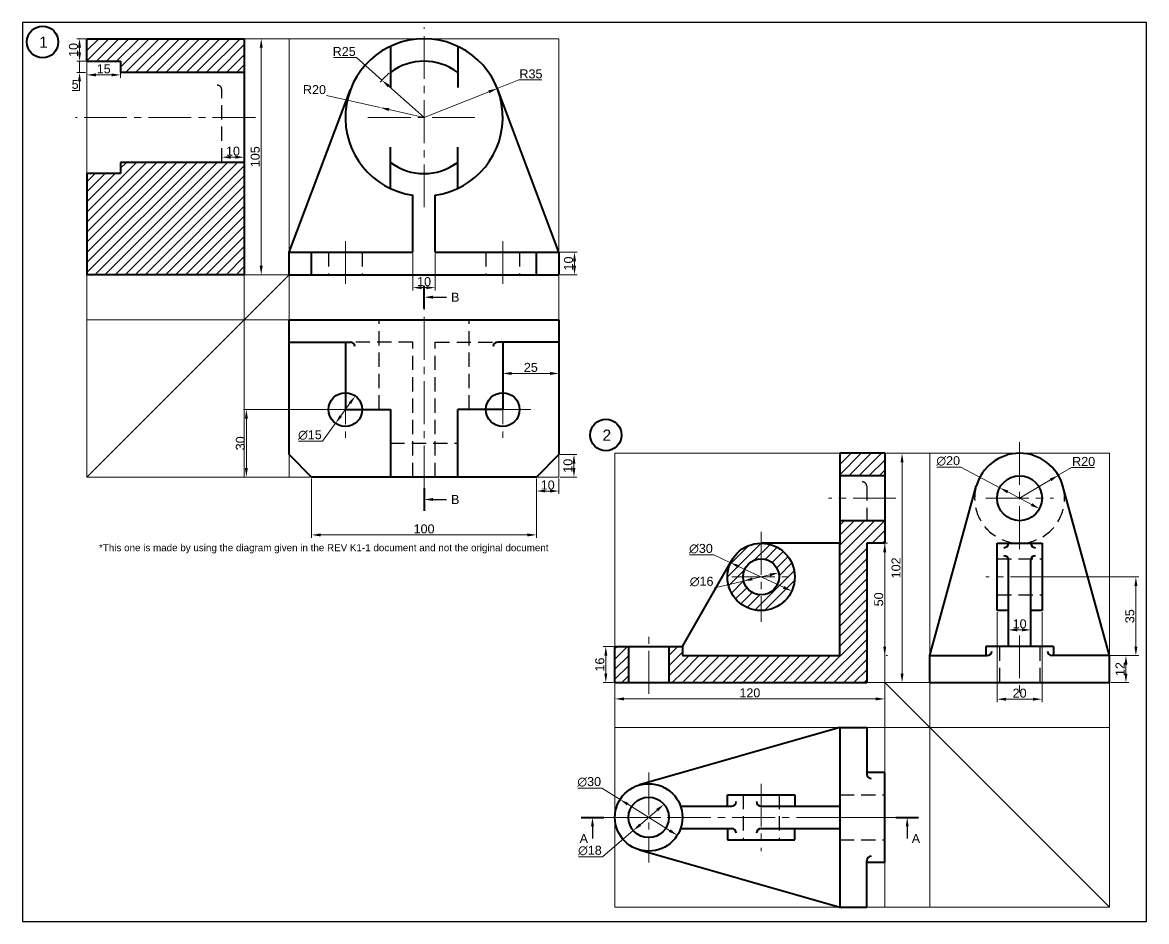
# Model space of a CAD drawing. Header units: millimetres. Extents: x -163670 to 2400, y 0 to 52589.
# Drawn here: x 0 to 500, y 0 to 400 of the extents above; entities that cross this region are included whole.
import ezdxf
from ezdxf import colors
from ezdxf.entities.mleader import LeaderData, LeaderLine
from ezdxf.math import Vec2, Vec3

# ---------------------------------------------------------------- set-up
doc = ezdxf.new("R2010")
doc.units = ezdxf.units.MM
doc.linetypes.add('CENTER2', pattern=[28.575, 19.05, -3.175, 3.175, -3.175])
doc.linetypes.add('DASHED2', pattern=[9.525, 6.35, -3.175])
for name, color, linetype, lineweight in [('Centre', 1, 'CENTER2', 20), ('Dim and Hatch', 6, 'Continuous', 20), ('Guide Line', 130, 'Continuous', 40), ('Hidden', 3, 'DASHED2', 30), ('Object', 2, 'Continuous', 40), ('Projection', 5, 'Continuous', 5)]:
    doc.layers.add(name, color=color, linetype=linetype, lineweight=lineweight)
doc.styles.get("Standard").update_dxf_attribs({"font": 'arial.ttf'})
doc.dimstyles.new('ISO-25', dxfattribs={"dimtxt": 4, "dimasz": 4, "dimexe": 1.25, "dimexo": 0.625, "dimtad": 1, "dimtoh": 1, "dimdec": 0, "dimtxsty": 'Standard', "dimcen": 2.5, "dimclrd": 256, "dimclre": 256, "dimclrt": 256, "dimadec": 0, "dimazin": 0, "dimtfac": 1, "dimtdec": 0, "dimtmove": 0, "dimatfit": 2, "dimfxl": 1, "dimlwd": -1, "dimlwe": -1, "dimarcsym": 0})
pattern_1 = [(45, (-6.2984, -121.6497), (-2.245064, 2.245064), [])]

# ---------------------------------------------------------------- blocks, each defined once
blk = doc.blocks.new('*D1')
at = {"layer": 'Defpoints', "color": 0, "transparency": 16777216}
for p in [(98.63, 392.77), (98.63, 287.77), (106.19, 287.77)]:
    blk.add_point(p, dxfattribs=at)
at = {"layer": 'Dim and Hatch', "transparency": 16777216}
for p, q in [((99.25, 392.77), (107.44, 392.77)), ((106.19, 388.77), (106.19, 291.77)), ((99.25, 287.77), (107.44, 287.77))]:
    blk.add_line(p, q, dxfattribs=at)
for points in [[(105.52, 388.77), (106.86, 388.77), (106.19, 392.77)], [(105.52, 291.77), (106.86, 291.77), (106.19, 287.77)]]:
    blk.add_solid(points, dxfattribs=at)
at = {"layer": 'Dim and Hatch', "transparency": 16777216, "insert": (103.52, 340.27), "char_height": 4, "attachment_point": 5, "rotation": 90}
blk.add_mtext('105', dxfattribs=at)
blk = doc.blocks.new('*D2')
at = {"layer": 'Defpoints', "color": 0, "transparency": 16777216}
for p in [(211.18, 370.63), (178.63, 357.77)]:
    blk.add_point(p, dxfattribs=at)
at = {"layer": 'Dim and Hatch', "transparency": 16777216}
for p, q in [((211.18, 370.63), (220.76, 374.41)), ((220.76, 374.41), (230.98, 374.41)), ((178.63, 357.77), (207.46, 369.16))]:
    blk.add_line(p, q, dxfattribs=at)
blk.add_solid([(207.22, 369.78), (207.71, 368.54), (211.18, 370.63)], dxfattribs=at)
at = {"layer": 'Dim and Hatch', "transparency": 16777216, "insert": (226.18, 377.08), "char_height": 4, "attachment_point": 5}
blk.add_mtext('R35', dxfattribs=at)
blk = doc.blocks.new('*D3')
at = {"layer": 'Defpoints', "color": 0, "transparency": 16777216}
for p in [(159.91, 374.34), (178.63, 357.77)]:
    blk.add_point(p, dxfattribs=at)
at = {"layer": 'Dim and Hatch', "transparency": 16777216}
for p, q in [((148.52, 384.41), (138.31, 384.41)), ((159.91, 374.34), (148.52, 384.41)), ((178.63, 357.77), (162.9, 371.69))]:
    blk.add_line(p, q, dxfattribs=at)
blk.add_arc((178.63, 357.77), 25, 128.3023, 141.3586, dxfattribs=at)
blk.add_solid([(163.34, 372.18), (162.46, 371.19), (159.91, 374.34)], dxfattribs=at)
at = {"layer": 'Dim and Hatch', "transparency": 16777216, "insert": (143.1, 387.08), "char_height": 4, "attachment_point": 5}
blk.add_mtext('R25', dxfattribs=at)
blk = doc.blocks.new('*D4')
at = {"layer": 'Defpoints', "color": 0, "transparency": 16777216}
for p in [(159.11, 362.12), (178.63, 357.77)]:
    blk.add_point(p, dxfattribs=at)
at = {"layer": 'Dim and Hatch', "transparency": 16777216}
for p, q in [((159.11, 362.12), (135.28, 367.44)), ((178.63, 357.77), (163.01, 361.25))]:
    blk.add_line(p, q, dxfattribs=at)
blk.add_solid([(163.16, 361.9), (162.87, 360.6), (159.11, 362.12)], dxfattribs=at)
at = {"layer": 'Dim and Hatch', "transparency": 16777216, "insert": (129.89, 370.1), "char_height": 4, "attachment_point": 5}
blk.add_mtext('R20', dxfattribs=at)
blk = doc.blocks.new('*D5')
at = {"layer": 'Defpoints', "color": 0, "transparency": 16777216}
for p in [(238.63, 297.77), (238.63, 287.77), (245.55, 287.77)]:
    blk.add_point(p, dxfattribs=at)
at = {"layer": 'Dim and Hatch', "transparency": 16777216}
for p, q in [((239.25, 297.77), (246.8, 297.77)), ((245.55, 293.77), (245.55, 291.77)), ((239.25, 287.77), (246.8, 287.77))]:
    blk.add_line(p, q, dxfattribs=at)
for points in [[(244.88, 293.77), (246.22, 293.77), (245.55, 297.77)], [(244.88, 291.77), (246.22, 291.77), (245.55, 287.77)]]:
    blk.add_solid(points, dxfattribs=at)
at = {"layer": 'Dim and Hatch', "transparency": 16777216, "insert": (242.88, 292.77), "char_height": 4, "attachment_point": 5, "rotation": 90}
blk.add_mtext('10', dxfattribs=at)
blk = doc.blocks.new('*D6')
at = {"layer": 'Defpoints', "color": 0, "transparency": 16777216}
for p in [(238.63, 207.77), (238.63, 197.77), (245.31, 197.77)]:
    blk.add_point(p, dxfattribs=at)
at = {"layer": 'Dim and Hatch', "transparency": 16777216}
for p, q in [((239.25, 207.77), (246.56, 207.77)), ((245.31, 203.77), (245.31, 201.77)), ((239.25, 197.77), (246.56, 197.77))]:
    blk.add_line(p, q, dxfattribs=at)
for points in [[(244.64, 203.77), (245.97, 203.77), (245.31, 207.77)], [(244.64, 201.77), (245.97, 201.77), (245.31, 197.77)]]:
    blk.add_solid(points, dxfattribs=at)
at = {"layer": 'Dim and Hatch', "transparency": 16777216, "insert": (242.64, 202.77), "char_height": 4, "attachment_point": 5, "rotation": 90}
blk.add_mtext('10', dxfattribs=at)
blk = doc.blocks.new('*D7')
at = {"layer": 'Defpoints', "color": 0, "transparency": 16777216}
for p in [(228.63, 197.77), (238.63, 197.77), (238.63, 191.53)]:
    blk.add_point(p, dxfattribs=at)
at = {"layer": 'Dim and Hatch', "transparency": 16777216}
for p, q in [((228.63, 197.14), (228.63, 190.28)), ((238.63, 197.14), (238.63, 190.28)), ((232.63, 191.53), (234.63, 191.53))]:
    blk.add_line(p, q, dxfattribs=at)
for points in [[(232.63, 192.19), (232.63, 190.86), (228.63, 191.53)], [(234.63, 192.19), (234.63, 190.86), (238.63, 191.53)]]:
    blk.add_solid(points, dxfattribs=at)
at = {"layer": 'Dim and Hatch', "transparency": 16777216, "insert": (233.63, 194.19), "char_height": 4, "attachment_point": 5}
blk.add_mtext('10', dxfattribs=at)
blk = doc.blocks.new('*D8')
at = {"layer": 'Defpoints', "color": 0, "transparency": 16777216}
for p in [(147.99, 233.87), (139.26, 221.67)]:
    blk.add_point(p, dxfattribs=at)
at = {"layer": 'Dim and Hatch', "transparency": 16777216}
for p, q in [((145.67, 230.61), (141.59, 224.92)), ((139.26, 221.67), (133.53, 213.66)), ((133.53, 213.66), (122.8, 213.66))]:
    blk.add_line(p, q, dxfattribs=at)
for points in [[(145.12, 231), (146.21, 230.23), (147.99, 233.87)], [(141.05, 225.31), (142.13, 224.53), (139.26, 221.67)]]:
    blk.add_solid(points, dxfattribs=at)
at = {"layer": 'Dim and Hatch', "transparency": 16777216, "insert": (127.85, 216.44), "char_height": 4, "attachment_point": 5}
blk.add_mtext('∅15', dxfattribs=at)
blk = doc.blocks.new('*D9')
at = {"layer": 'Defpoints', "color": 0, "transparency": 16777216}
for p in [(173.63, 297.77), (183.63, 297.77), (183.63, 282.02)]:
    blk.add_point(p, dxfattribs=at)
at = {"layer": 'Dim and Hatch', "transparency": 16777216}
for p, q in [((173.63, 297.14), (173.63, 280.77)), ((183.63, 297.14), (183.63, 280.77)), ((177.63, 282.02), (179.63, 282.02))]:
    blk.add_line(p, q, dxfattribs=at)
for points in [[(177.63, 282.69), (177.63, 281.36), (173.63, 282.02)], [(179.63, 282.69), (179.63, 281.36), (183.63, 282.02)]]:
    blk.add_solid(points, dxfattribs=at)
at = {"layer": 'Dim and Hatch', "transparency": 16777216, "insert": (178.63, 284.69), "char_height": 4, "attachment_point": 5}
blk.add_mtext('10', dxfattribs=at)
blk = doc.blocks.new('*D10')
at = {"layer": 'Defpoints', "color": 0, "transparency": 16777216}
for p in [(98.63, 340.06), (88.63, 337.77), (98.63, 337.77)]:
    blk.add_point(p, dxfattribs=at)
at = {"layer": 'Dim and Hatch', "transparency": 16777216}
for p, q in [((88.63, 338.39), (88.63, 341.31)), ((92.63, 340.06), (94.63, 340.06)), ((98.63, 338.39), (98.63, 341.31))]:
    blk.add_line(p, q, dxfattribs=at)
for points in [[(92.63, 340.72), (92.63, 339.39), (88.63, 340.06)], [(94.63, 340.72), (94.63, 339.39), (98.63, 340.06)]]:
    blk.add_solid(points, dxfattribs=at)
at = {"layer": 'Dim and Hatch', "transparency": 16777216, "insert": (93.63, 342.72), "char_height": 4, "attachment_point": 5}
blk.add_mtext('10', dxfattribs=at)
blk = doc.blocks.new('*D11')
at = {"layer": 'Defpoints', "color": 0, "transparency": 16777216}
for p in [(28.63, 382.77), (43.63, 382.77), (28.63, 376.67)]:
    blk.add_point(p, dxfattribs=at)
at = {"layer": 'Dim and Hatch', "transparency": 16777216}
for p, q in [((28.63, 382.14), (28.63, 375.42)), ((43.63, 382.14), (43.63, 375.42)), ((39.63, 376.67), (32.63, 376.67))]:
    blk.add_line(p, q, dxfattribs=at)
for points in [[(32.63, 377.34), (32.63, 376.01), (28.63, 376.67)], [(39.63, 377.34), (39.63, 376.01), (43.63, 376.67)]]:
    blk.add_solid(points, dxfattribs=at)
at = {"layer": 'Dim and Hatch', "transparency": 16777216, "insert": (36.13, 379.34), "char_height": 4, "attachment_point": 5}
blk.add_mtext('15', dxfattribs=at)
blk = doc.blocks.new('*D12')
at = {"layer": 'Defpoints', "color": 0, "transparency": 16777216}
for p in [(28.63, 392.77), (25.37, 382.77), (28.63, 382.77)]:
    blk.add_point(p, dxfattribs=at)
at = {"layer": 'Dim and Hatch', "transparency": 16777216}
for p, q in [((28, 392.77), (24.12, 392.77)), ((25.37, 388.77), (25.37, 386.77)), ((28, 382.77), (24.12, 382.77))]:
    blk.add_line(p, q, dxfattribs=at)
for points in [[(24.7, 388.77), (26.04, 388.77), (25.37, 392.77)], [(24.7, 386.77), (26.04, 386.77), (25.37, 382.77)]]:
    blk.add_solid(points, dxfattribs=at)
at = {"layer": 'Dim and Hatch', "transparency": 16777216, "insert": (22.7, 387.77), "char_height": 4, "attachment_point": 5, "rotation": 90}
blk.add_mtext('10', dxfattribs=at)
blk = doc.blocks.new('*D13')
at = {"layer": 'Defpoints', "color": 0, "transparency": 16777216}
for p in [(28.63, 382.77), (25.37, 377.77), (28.63, 377.77)]:
    blk.add_point(p, dxfattribs=at)
at = {"layer": 'Dim and Hatch', "transparency": 16777216}
for p, q in [((25.37, 386.77), (25.37, 390.77)), ((28, 382.77), (24.12, 382.77)), ((25.37, 382.77), (25.37, 377.77)), ((28, 377.77), (24.12, 377.77)), ((25.37, 373.77), (25.37, 369.77)), ((25.37, 369.77), (22.09, 369.77))]:
    blk.add_line(p, q, dxfattribs=at)
for points in [[(24.7, 386.77), (26.04, 386.77), (25.37, 382.77)], [(24.7, 373.77), (26.04, 373.77), (25.37, 377.77)]]:
    blk.add_solid(points, dxfattribs=at)
at = {"layer": 'Dim and Hatch', "transparency": 16777216, "insert": (23.42, 372.43), "char_height": 4, "attachment_point": 5}
blk.add_mtext('5', dxfattribs=at)
blk = doc.blocks.new('*D14')
at = {"layer": 'Defpoints', "color": 0, "transparency": 16777216}
for p in [(128.63, 197.77), (228.63, 197.77), (228.63, 172)]:
    blk.add_point(p, dxfattribs=at)
at = {"layer": 'Dim and Hatch', "transparency": 16777216}
for p, q in [((128.63, 197.14), (128.63, 170.75)), ((228.63, 197.14), (228.63, 170.75)), ((132.63, 172), (224.63, 172))]:
    blk.add_line(p, q, dxfattribs=at)
for points in [[(132.63, 172.67), (132.63, 171.34), (128.63, 172)], [(224.63, 172.67), (224.63, 171.34), (228.63, 172)]]:
    blk.add_solid(points, dxfattribs=at)
at = {"layer": 'Dim and Hatch', "transparency": 16777216, "insert": (178.63, 174.67), "char_height": 4, "attachment_point": 5}
blk.add_mtext('100', dxfattribs=at)
blk = doc.blocks.new('*D15')
at = {"layer": 'Defpoints', "color": 0, "transparency": 16777216}
for p in [(143.63, 227.77), (99.59, 197.77), (128.63, 197.77)]:
    blk.add_point(p, dxfattribs=at)
at = {"layer": 'Dim and Hatch', "transparency": 16777216}
for p, q in [((143, 227.77), (98.34, 227.77)), ((99.59, 223.77), (99.59, 201.77)), ((128, 197.77), (98.34, 197.77))]:
    blk.add_line(p, q, dxfattribs=at)
for points in [[(98.92, 223.77), (100.25, 223.77), (99.59, 227.77)], [(98.92, 201.77), (100.25, 201.77), (99.59, 197.77)]]:
    blk.add_solid(points, dxfattribs=at)
at = {"layer": 'Dim and Hatch', "transparency": 16777216, "insert": (96.92, 212.77), "char_height": 4, "attachment_point": 5, "rotation": 90}
blk.add_mtext('30', dxfattribs=at)
blk = doc.blocks.new('*D16')
at = {"layer": 'Defpoints', "color": 0, "transparency": 16777216}
for p in [(238.63, 243.85), (238.63, 232.77), (213.63, 227.77)]:
    blk.add_point(p, dxfattribs=at)
at = {"layer": 'Dim and Hatch', "transparency": 16777216}
for p, q in [((213.63, 228.39), (213.63, 245.1)), ((238.63, 233.39), (238.63, 245.1)), ((217.63, 243.85), (234.63, 243.85))]:
    blk.add_line(p, q, dxfattribs=at)
for points in [[(217.63, 244.52), (217.63, 243.18), (213.63, 243.85)], [(234.63, 244.52), (234.63, 243.18), (238.63, 243.85)]]:
    blk.add_solid(points, dxfattribs=at)
at = {"layer": 'Dim and Hatch', "transparency": 16777216, "insert": (226.13, 246.52), "char_height": 4, "attachment_point": 5}
blk.add_mtext('25', dxfattribs=at)
blk = doc.blocks.new('*D17')
at = {"layer": 'Defpoints', "color": 0, "transparency": 16777216}
for p in [(460.76, 198.52), (443.55, 188.33)]:
    blk.add_point(p, dxfattribs=at)
at = {"layer": 'Dim and Hatch', "transparency": 16777216}
for p, q in [((460.76, 198.52), (466.63, 202.01)), ((466.63, 202.01), (476.8, 202.01)), ((443.55, 188.33), (457.31, 196.49))]:
    blk.add_line(p, q, dxfattribs=at)
blk.add_solid([(456.98, 197.06), (457.65, 195.91), (460.76, 198.52)], dxfattribs=at)
at = {"layer": 'Dim and Hatch', "transparency": 16777216, "insert": (472.03, 204.67), "char_height": 4, "attachment_point": 5}
blk.add_mtext('R20', dxfattribs=at)
blk = doc.blocks.new('*D18')
at = {"layer": 'Defpoints', "color": 0, "transparency": 16777216}
for p in [(434.71, 193), (452.39, 183.66)]:
    blk.add_point(p, dxfattribs=at)
at = {"layer": 'Dim and Hatch', "transparency": 16777216}
for p, q in [((417.43, 202.13), (406.74, 202.13)), ((434.71, 193), (417.43, 202.13)), ((448.86, 185.53), (438.25, 191.13))]:
    blk.add_line(p, q, dxfattribs=at)
for points in [[(438.56, 191.72), (437.93, 190.54), (434.71, 193)], [(449.17, 186.11), (448.54, 184.94), (452.39, 183.66)]]:
    blk.add_solid(points, dxfattribs=at)
at = {"layer": 'Dim and Hatch', "transparency": 16777216, "insert": (411.78, 204.91), "char_height": 4, "attachment_point": 5}
blk.add_mtext('∅20', dxfattribs=at)
blk = doc.blocks.new('*D19')
at = {"layer": 'Defpoints', "color": 0, "transparency": 16777216}
for p in [(314.94, 159.63), (342.16, 147.02)]:
    blk.add_point(p, dxfattribs=at)
at = {"layer": 'Dim and Hatch', "transparency": 16777216}
for p, q in [((307.46, 163.1), (296.77, 163.1)), ((314.94, 159.63), (307.46, 163.1)), ((338.53, 148.71), (318.57, 157.95))]:
    blk.add_line(p, q, dxfattribs=at)
for points in [[(318.85, 158.56), (318.29, 157.35), (314.94, 159.63)], [(338.81, 149.31), (338.25, 148.1), (342.16, 147.02)]]:
    blk.add_solid(points, dxfattribs=at)
at = {"layer": 'Dim and Hatch', "transparency": 16777216, "insert": (301.8, 165.87), "char_height": 4, "attachment_point": 5}
blk.add_mtext('∅30', dxfattribs=at)
blk = doc.blocks.new('*D20')
at = {"layer": 'Defpoints', "color": 0, "transparency": 16777216}
for p in [(336.34, 155.15), (320.76, 151.5)]:
    blk.add_point(p, dxfattribs=at)
at = {"layer": 'Dim and Hatch', "transparency": 16777216}
for p, q in [((320.76, 151.5), (307.78, 148.46)), ((332.44, 154.24), (324.66, 152.42))]:
    blk.add_line(p, q, dxfattribs=at)
for points in [[(332.29, 154.89), (332.6, 153.59), (336.34, 155.15)], [(324.5, 153.06), (324.81, 151.77), (320.76, 151.5)]]:
    blk.add_solid(points, dxfattribs=at)
at = {"layer": 'Dim and Hatch', "transparency": 16777216, "insert": (302.11, 151.24), "char_height": 4, "attachment_point": 5}
blk.add_mtext('∅16', dxfattribs=at)
blk = doc.blocks.new('*D21')
at = {"layer": 'Defpoints', "color": 0, "transparency": 16777216}
for p in [(265.84, 54.29), (291.26, 38.37)]:
    blk.add_point(p, dxfattribs=at)
at = {"layer": 'Dim and Hatch', "transparency": 16777216}
for p, q in [((257.76, 59.35), (247.06, 59.35)), ((265.84, 54.29), (257.76, 59.35)), ((287.87, 40.49), (269.23, 52.17))]:
    blk.add_line(p, q, dxfattribs=at)
for points in [[(269.58, 52.73), (268.87, 51.6), (265.84, 54.29)], [(288.23, 41.06), (287.52, 39.93), (291.26, 38.37)]]:
    blk.add_solid(points, dxfattribs=at)
at = {"layer": 'Dim and Hatch', "transparency": 16777216, "insert": (252.1, 62.13), "char_height": 4, "attachment_point": 5}
blk.add_mtext('∅30', dxfattribs=at)
blk = doc.blocks.new('*D22')
at = {"layer": 'Defpoints', "color": 0, "transparency": 16777216}
for p in [(285.39, 52.18), (271.71, 40.47)]:
    blk.add_point(p, dxfattribs=at)
at = {"layer": 'Dim and Hatch', "transparency": 16777216}
for p, q in [((282.35, 49.58), (274.75, 43.08)), ((271.71, 40.47), (258.08, 28.8)), ((258.08, 28.8), (247.37, 28.8))]:
    blk.add_line(p, q, dxfattribs=at)
for points in [[(281.91, 50.09), (282.78, 49.07), (285.39, 52.18)], [(274.32, 43.58), (275.19, 42.57), (271.71, 40.47)]]:
    blk.add_solid(points, dxfattribs=at)
at = {"layer": 'Dim and Hatch', "transparency": 16777216, "insert": (252.41, 31.58), "char_height": 4, "attachment_point": 5}
blk.add_mtext('∅18', dxfattribs=at)
blk = doc.blocks.new('*D23')
at = {"layer": 'Defpoints', "color": 0, "transparency": 16777216}
for p in [(483.55, 118.33), (483.55, 106.33), (490.85, 106.33)]:
    blk.add_point(p, dxfattribs=at)
at = {"layer": 'Dim and Hatch', "transparency": 16777216}
for p, q in [((484.18, 118.33), (492.1, 118.33)), ((490.85, 114.33), (490.85, 110.33)), ((484.18, 106.33), (492.1, 106.33))]:
    blk.add_line(p, q, dxfattribs=at)
for points in [[(490.18, 114.33), (491.52, 114.33), (490.85, 118.33)], [(490.18, 110.33), (491.52, 110.33), (490.85, 106.33)]]:
    blk.add_solid(points, dxfattribs=at)
at = {"layer": 'Dim and Hatch', "transparency": 16777216, "insert": (488.22, 112.33), "char_height": 4, "attachment_point": 5, "rotation": 90}
blk.add_mtext('12', dxfattribs=at)
blk = doc.blocks.new('*D24')
at = {"layer": 'Defpoints', "color": 0, "transparency": 16777216}
for p in [(263.55, 122.33), (259.48, 106.33), (263.55, 106.33)]:
    blk.add_point(p, dxfattribs=at)
at = {"layer": 'Dim and Hatch', "transparency": 16777216}
for p, q in [((262.93, 122.33), (258.23, 122.33)), ((259.48, 118.33), (259.48, 110.33)), ((262.93, 106.33), (258.23, 106.33))]:
    blk.add_line(p, q, dxfattribs=at)
for points in [[(258.82, 118.33), (260.15, 118.33), (259.48, 122.33)], [(258.82, 110.33), (260.15, 110.33), (259.48, 106.33)]]:
    blk.add_solid(points, dxfattribs=at)
at = {"layer": 'Dim and Hatch', "transparency": 16777216, "insert": (256.82, 114.33), "char_height": 4, "attachment_point": 5, "rotation": 90}
blk.add_mtext('16', dxfattribs=at)
blk = doc.blocks.new('*D25')
at = {"layer": 'Defpoints', "color": 0, "transparency": 16777216}
for p in [(263.55, 106.33), (383.55, 106.33), (263.55, 99.04)]:
    blk.add_point(p, dxfattribs=at)
at = {"layer": 'Dim and Hatch', "transparency": 16777216}
for p, q in [((263.55, 105.7), (263.55, 97.79)), ((383.55, 105.7), (383.55, 97.79)), ((379.55, 99.04), (267.55, 99.04))]:
    blk.add_line(p, q, dxfattribs=at)
for points in [[(267.55, 99.71), (267.55, 98.37), (263.55, 99.04)], [(379.55, 99.71), (379.55, 98.37), (383.55, 99.04)]]:
    blk.add_solid(points, dxfattribs=at)
at = {"layer": 'Dim and Hatch', "transparency": 16777216, "insert": (323.55, 101.71), "char_height": 4, "attachment_point": 5}
blk.add_mtext('120', dxfattribs=at)
blk = doc.blocks.new('*D26')
at = {"layer": 'Defpoints', "color": 0, "transparency": 16777216}
for p in [(383.55, 208.33), (383.55, 106.33), (391.26, 106.33)]:
    blk.add_point(p, dxfattribs=at)
at = {"layer": 'Dim and Hatch', "transparency": 16777216}
for p, q in [((384.18, 208.33), (392.51, 208.33)), ((391.26, 204.33), (391.26, 110.33)), ((384.18, 106.33), (392.51, 106.33))]:
    blk.add_line(p, q, dxfattribs=at)
for points in [[(390.6, 204.33), (391.93, 204.33), (391.26, 208.33)], [(390.6, 110.33), (391.93, 110.33), (391.26, 106.33)]]:
    blk.add_solid(points, dxfattribs=at)
at = {"layer": 'Dim and Hatch', "transparency": 16777216, "insert": (388.59, 157.33), "char_height": 4, "attachment_point": 5, "rotation": 90}
blk.add_mtext('102', dxfattribs=at)
blk = doc.blocks.new('*D27')
at = {"layer": 'Defpoints', "color": 0, "transparency": 16777216}
for p in [(438.55, 138.33), (448.55, 138.33), (448.55, 129.75)]:
    blk.add_point(p, dxfattribs=at)
at = {"layer": 'Dim and Hatch', "transparency": 16777216}
for p, q in [((438.55, 137.7), (438.55, 128.5)), ((448.55, 137.7), (448.55, 128.5)), ((442.55, 129.75), (444.55, 129.75))]:
    blk.add_line(p, q, dxfattribs=at)
for points in [[(442.55, 130.42), (442.55, 129.08), (438.55, 129.75)], [(444.55, 130.42), (444.55, 129.08), (448.55, 129.75)]]:
    blk.add_solid(points, dxfattribs=at)
at = {"layer": 'Dim and Hatch', "transparency": 16777216, "insert": (443.55, 132.42), "char_height": 4, "attachment_point": 5}
blk.add_mtext('10', dxfattribs=at)
blk = doc.blocks.new('*D28')
at = {"layer": 'Defpoints', "color": 0, "transparency": 16777216}
for p in [(433.55, 138.33), (453.55, 138.33), (453.55, 98.91)]:
    blk.add_point(p, dxfattribs=at)
at = {"layer": 'Dim and Hatch', "transparency": 16777216}
for p, q in [((433.55, 137.7), (433.55, 97.66)), ((453.55, 137.7), (453.55, 97.66)), ((437.55, 98.91), (449.55, 98.91))]:
    blk.add_line(p, q, dxfattribs=at)
for points in [[(437.55, 99.57), (437.55, 98.24), (433.55, 98.91)], [(449.55, 99.57), (449.55, 98.24), (453.55, 98.91)]]:
    blk.add_solid(points, dxfattribs=at)
at = {"layer": 'Dim and Hatch', "transparency": 16777216, "insert": (443.55, 101.58), "char_height": 4, "attachment_point": 5}
blk.add_mtext('20', dxfattribs=at)
blk = doc.blocks.new('*D29')
at = {"layer": 'Defpoints', "color": 0, "transparency": 16777216}
for p in [(383.55, 168.33), (383.55, 118.33), (383.55, 118.33)]:
    blk.add_point(p, dxfattribs=at)
at = {"layer": 'Dim and Hatch', "transparency": 16777216}
for p, q in [((384.18, 168.33), (384.8, 168.33)), ((383.55, 164.33), (383.55, 122.33)), ((384.18, 118.33), (384.8, 118.33))]:
    blk.add_line(p, q, dxfattribs=at)
for points in [[(382.88, 164.33), (384.22, 164.33), (383.55, 168.33)], [(382.88, 122.33), (384.22, 122.33), (383.55, 118.33)]]:
    blk.add_solid(points, dxfattribs=at)
at = {"layer": 'Dim and Hatch', "transparency": 16777216, "insert": (380.88, 143.33), "char_height": 4, "attachment_point": 5, "rotation": 90}
blk.add_mtext('50', dxfattribs=at)
blk = doc.blocks.new('*D30')
at = {"layer": 'Defpoints', "color": 0, "transparency": 16777216}
for p in [(453.55, 153.33), (457.97, 118.33), (495.27, 118.33)]:
    blk.add_point(p, dxfattribs=at)
at = {"layer": 'Dim and Hatch', "transparency": 16777216}
for p, q in [((454.18, 153.33), (496.52, 153.33)), ((495.27, 149.33), (495.27, 122.33)), ((458.59, 118.33), (496.52, 118.33))]:
    blk.add_line(p, q, dxfattribs=at)
for points in [[(494.6, 149.33), (495.94, 149.33), (495.27, 153.33)], [(494.6, 122.33), (495.94, 122.33), (495.27, 118.33)]]:
    blk.add_solid(points, dxfattribs=at)
at = {"layer": 'Dim and Hatch', "transparency": 16777216, "insert": (492.6, 135.83), "char_height": 4, "attachment_point": 5, "rotation": 90}
blk.add_mtext('35', dxfattribs=at)

msp = doc.modelspace()

# ---------------------------------------------------------------- hatches: boundary and pattern name
at = {"layer": 'Dim and Hatch'}
h = msp.add_hatch(dxfattribs=at)
h.set_pattern_fill('ANSI31', color=256)
h.set_pattern_definition([(45, (-1.372, 2.7736), (-2.245064, 2.245064), [])])
h.paths.add_polyline_path([(28.63, 392.77), (28.63, 382.77), (43.63, 382.77), (43.63, 377.77), (98.63, 377.77), (98.63, 392.77)])
h.paths.add_polyline_path([(43.63, 337.77), (43.63, 332.77), (28.63, 332.77), (28.63, 287.77), (38.63, 287.77), (98.63, 287.77), (98.63, 337.77)])
h = msp.add_hatch(dxfattribs=at)
h.set_pattern_fill('ANSI31', color=256)
h.set_pattern_definition(pattern_1)
h.paths.add_polyline_path([(269.55, 122.33), (263.55, 122.33), (263.55, 106.33), (269.55, 106.33)])
h.paths.add_polyline_path([(293.55, 122.33), (287.55, 122.33), (287.55, 106.33), (293.55, 106.33)])
h.paths.add_polyline_path([(383.55, 208.33), (363.55, 208.33), (363.55, 198.33), (383.55, 198.33)])
edge = h.paths.add_edge_path(flags=0)
edge.add_arc((328.55, 153.33), 8, 180, 360)
edge.add_arc((328.55, 153.33), 8, 0, 180)
h = msp.add_hatch(dxfattribs=at)
h.set_pattern_fill('ANSI31', color=256)
h.set_pattern_definition(pattern_1)
h.paths.add_polyline_path([(375.55, 168.33), (383.55, 168.33), (383.55, 178.33), (363.55, 178.33), (363.55, 168.33), (363.55, 118.33), (293.55, 118.33), (293.55, 106.33), (375.55, 106.33)])
h = msp.add_hatch(dxfattribs=at)
h.set_pattern_fill('ANSI31', color=256)
h.set_pattern_definition(pattern_1)
h.paths.add_polyline_path([(313.55, 153.33, 1), (343.55, 153.33, 1)])
h.paths.add_polyline_path([(336.55, 153.33, -1), (320.55, 153.33, -1)], flags=16)

# ---------------------------------------------------------------- linework, layer by layer
msp.add_lwpolyline([(0, 0), (500, 0), (500, 400), (0, 400)], close=True)
at = {"layer": 'Centre'}
for p, q in [((178.63, 317.77), (178.63, 397.77)), ((103.63, 357.77), (23.63, 357.77)), ((153.63, 357.77), (203.63, 357.77)), ((143.63, 302.77), (143.63, 282.77)), ((213.63, 302.77), (213.63, 282.77)), ((178.63, 192.77), (178.63, 272.77)), ((143.63, 240.27), (143.63, 215.27)), ((213.63, 240.27), (213.63, 215.27)), ((131.13, 227.77), (156.13, 227.77)), ((226.13, 227.77), (201.13, 227.77)), ((443.55, 213.33), (443.55, 163.33)), ((388.55, 188.33), (358.55, 188.33)), ((428.55, 188.33), (458.55, 188.33)), ((328.55, 173.33), (328.55, 133.33)), ((315.55, 153.33), (341.55, 153.33)), ((458.55, 153.33), (428.55, 153.33)), ((278.55, 101.33), (278.55, 127.33)), ((443.55, 127.33), (443.55, 101.33)), ((278.55, 66.33), (278.55, 26.33)), ((328.55, 61.33), (328.55, 31.33)), ((258.55, 46.33), (388.55, 46.33)), ((264.55, 46.33), (292.55, 46.33)), ((358.55, 46.33), (388.55, 46.33))]:
    msp.add_line(p, q, dxfattribs=at)
at = {"layer": 'Hidden'}
for p, q in [((86.63, 372.11), (86.63, 372.11)), ((88.63, 337.77), (88.63, 370.11)), ((88.63, 370.11), (88.63, 370.11)), ((136.13, 297.77), (136.13, 287.77)), ((151.13, 297.77), (151.13, 287.77)), ((206.13, 297.77), (206.13, 287.77)), ((221.13, 297.77), (221.13, 287.77)), ((158.63, 227.77), (158.63, 267.77)), ((198.63, 227.77), (198.63, 267.77)), ((173.63, 257.77), (143.63, 257.77)), ((173.63, 197.77), (173.63, 257.77)), ((183.63, 197.77), (183.63, 257.77)), ((183.63, 257.77), (213.63, 257.77)), ((163.63, 212.77), (193.63, 212.77)), ((375.55, 193.63), (375.55, 178.33)), ((375.55, 193.63), (375.55, 193.63)), ((433.55, 161.33), (453.55, 161.33)), ((433.55, 145.33), (453.55, 145.33)), ((434.55, 122.33), (434.55, 106.33)), ((452.55, 122.33), (452.55, 106.33)), ((320.55, 56.33), (320.55, 36.33)), ((336.55, 56.33), (336.55, 36.33)), ((363.55, 56.33), (383.55, 56.33)), ((363.55, 36.33), (383.55, 36.33))]:
    msp.add_line(p, q, dxfattribs=at)
for centre, radius, start, end in [((86.63, 370.11), 2, 0, 90), ((373.55, 193.63), 2, 0, 90), ((443.55, 188.33), 20, 164.6184, 15.3816)]:
    msp.add_arc(centre, radius, start, end, dxfattribs=at)
at = {"layer": 'Object'}
for p, q in [((28.63, 392.77), (98.63, 392.77)), ((28.63, 382.77), (28.63, 392.77)), ((98.63, 392.77), (98.63, 287.77)), ((163.63, 389.39), (163.63, 371)), ((193.63, 389.39), (193.63, 371)), ((28.63, 382.77), (43.63, 382.77)), ((43.63, 382.77), (43.63, 377.77)), ((98.63, 377.77), (43.63, 377.77)), ((118.63, 297.77), (145.88, 370.11)), ((238.63, 297.77), (211.38, 370.11)), ((163.63, 326.15), (163.63, 344.54)), ((193.63, 326.15), (193.63, 344.54)), ((98.63, 337.77), (43.63, 337.77)), ((43.63, 337.77), (43.63, 332.77)), ((43.63, 332.77), (28.63, 332.77)), ((28.63, 332.77), (28.63, 287.77)), ((173.63, 297.77), (173.63, 323.13)), ((183.63, 297.77), (183.63, 323.13)), ((118.63, 287.77), (118.63, 297.77)), ((118.63, 297.77), (173.63, 297.77)), ((128.63, 287.77), (128.63, 297.77)), ((183.63, 297.77), (238.63, 297.77)), ((228.63, 287.77), (228.63, 297.77)), ((238.63, 297.77), (238.63, 287.77)), ((38.63, 287.77), (28.63, 287.77)), ((98.63, 287.77), (38.63, 287.77)), ((118.63, 287.77), (128.63, 287.77)), ((128.63, 287.77), (228.63, 287.77)), ((228.63, 287.77), (238.63, 287.77)), ((178.63, 272.77), (178.63, 282.77)), ((118.63, 207.77), (118.63, 267.77)), ((118.63, 267.77), (238.63, 267.77)), ((238.63, 267.77), (238.63, 207.77)), ((118.63, 257.77), (145.88, 257.77)), ((143.63, 257.77), (143.63, 227.77)), ((209.38, 255.77), (209.38, 255.77)), ((238.63, 257.77), (211.38, 257.77)), ((211.38, 257.77), (211.38, 257.77)), ((213.63, 257.77), (213.63, 227.77)), ((143.63, 227.77), (163.63, 227.77)), ((163.63, 227.77), (163.63, 197.77)), ((213.63, 227.77), (193.63, 227.77)), ((193.63, 197.77), (193.63, 227.77)), ((118.63, 207.77), (128.63, 197.77)), ((238.63, 207.77), (228.63, 197.77)), ((383.55, 208.33), (363.55, 208.33)), ((363.55, 208.33), (363.55, 168.33)), ((383.55, 208.33), (383.55, 168.33)), ((228.63, 197.77), (128.63, 197.77)), ((383.55, 198.33), (363.55, 198.33)), ((178.63, 192.77), (178.63, 182.77)), ((403.55, 118.33), (424.27, 193.63)), ((483.55, 118.33), (462.83, 193.63)), ((383.55, 178.33), (363.55, 178.33)), ((363.55, 168.33), (328.55, 168.33)), ((363.55, 118.33), (363.55, 168.33)), ((383.55, 168.33), (375.55, 168.33)), ((375.55, 168.33), (375.55, 106.33)), ((433.55, 168.33), (453.55, 168.33)), ((433.55, 138.33), (433.55, 168.33)), ((436.55, 166.33), (436.55, 166.33)), ((438.55, 168.33), (438.55, 168.33)), ((453.55, 168.33), (453.55, 138.33)), ((293.55, 122.33), (315.53, 160.77)), ((436.55, 162.77), (436.55, 162.77)), ((438.55, 122.33), (438.55, 160.77)), ((438.55, 160.77), (438.55, 160.77)), ((448.55, 122.33), (448.55, 160.77)), ((448.55, 160.77), (448.55, 160.77)), ((450.55, 162.77), (450.55, 162.77)), ((438.55, 138.33), (433.55, 138.33)), ((453.55, 138.33), (448.55, 138.33)), ((263.55, 106.33), (263.55, 122.33)), ((263.55, 122.33), (293.55, 122.33)), ((269.55, 122.33), (269.55, 106.33)), ((287.55, 122.33), (287.55, 106.33)), ((293.55, 122.33), (293.55, 118.33)), ((458.55, 122.33), (428.55, 122.33)), ((428.55, 122.33), (428.55, 118.33)), ((431.13, 120.33), (431.13, 120.33)), ((458.55, 122.33), (458.55, 118.33)), ((293.55, 118.33), (363.55, 118.33)), ((403.55, 106.33), (403.55, 118.33)), ((403.55, 118.33), (429.13, 118.33)), ((429.13, 118.33), (429.13, 118.33)), ((483.55, 118.33), (457.97, 118.33)), ((483.55, 106.33), (483.55, 118.33)), ((263.55, 106.33), (375.55, 106.33)), ((403.55, 106.33), (483.55, 106.33)), ((363.55, 86.33), (274.41, 60.75)), ((363.55, 86.33), (363.55, 6.33)), ((363.55, 86.33), (375.55, 86.33)), ((375.55, 86.33), (375.55, 65.61)), ((383.55, 66.33), (375.55, 66.33)), ((375.55, 65.61), (375.55, 65.61)), ((383.55, 26.33), (383.55, 66.33)), ((377.55, 63.61), (377.55, 63.61)), ((313.55, 51.33), (313.55, 56.33)), ((313.55, 56.33), (343.55, 56.33)), ((343.55, 56.33), (343.55, 51.33)), ((292.69, 51.33), (315.53, 51.33)), ((315.53, 51.33), (315.53, 51.33)), ((317.53, 53.33), (317.53, 53.33)), ((326.55, 53.33), (326.55, 53.33)), ((328.55, 51.33), (363.55, 51.33)), ((328.55, 51.33), (328.55, 51.33)), ((248.55, 46.33), (258.55, 46.33)), ((388.55, 46.33), (398.55, 46.33)), ((292.69, 41.33), (315.53, 41.33)), ((313.55, 41.33), (313.55, 36.33)), ((328.55, 41.33), (363.55, 41.33)), ((328.55, 41.33), (328.55, 41.33)), ((343.55, 36.33), (343.55, 41.33)), ((313.55, 36.33), (343.55, 36.33)), ((326.55, 39.33), (326.55, 39.33)), ((274.41, 31.91), (363.55, 6.33)), ((375.55, 6.33), (375.55, 27.04)), ((383.55, 26.33), (375.55, 26.33)), ((363.55, 6.33), (375.55, 6.33))]:
    msp.add_line(p, q, dxfattribs=at)
for centre, radius in [((8.93, 391.33), 7), ((143.63, 227.77), 7.5), ((213.63, 227.77), 7.5), ((259.5, 216.46), 7), ((443.55, 188.33), 10), ((328.55, 153.33), 15), ((328.55, 153.33), 8), ((278.55, 46.33), 15), ((278.55, 46.33), 9)]:
    msp.add_circle(centre, radius, dxfattribs=at)
for centre, radius, start, end in [((178.63, 357.77), 35, 278.2132, 261.7868), ((178.63, 357.77), 25, 53.1301, 126.8699), ((178.63, 357.77), 20, 318.5904, 318.5904), ((178.63, 357.77), 25, 233.1301, 306.8699), ((145.88, 255.77), 2, 0, 90), ((211.38, 255.77), 2, 90, 180), ((443.55, 188.33), 20, 15.3816, 164.6184), ((436.55, 168.33), 2, 270, 0), ((450.55, 168.33), 2, 180, 270), ((436.55, 160.77), 2, 0, 90), ((450.55, 160.77), 2, 90, 180), ((429.13, 120.33), 2, 270, 0), ((457.97, 120.33), 2, 180, 270), ((377.55, 65.61), 2, 180, 270), ((315.53, 53.33), 2, 270, 0), ((328.55, 53.33), 2, 180, 270), ((315.53, 39.33), 2, 0, 90), ((328.55, 39.33), 2, 90, 180), ((377.55, 27.04), 2, 90, 180)]:
    msp.add_arc(centre, radius, start, end, dxfattribs=at)
at = {"layer": 'Projection'}
for p, q in [((28.63, 287.77), (28.63, 392.77)), ((28.63, 392.77), (98.63, 392.77)), ((98.63, 392.77), (98.63, 287.77)), ((98.63, 392.77), (118.63, 392.77)), ((118.63, 392.77), (238.63, 392.77)), ((118.63, 392.77), (118.63, 287.77)), ((238.63, 392.77), (238.63, 287.77)), ((98.63, 287.77), (28.63, 287.77)), ((28.63, 267.77), (28.63, 287.77)), ((118.63, 287.77), (28.63, 197.77)), ((118.63, 287.77), (98.63, 287.77)), ((98.63, 287.77), (98.63, 267.77)), ((118.63, 287.77), (238.63, 287.77)), ((118.63, 267.77), (118.63, 287.77)), ((238.63, 287.77), (238.63, 267.77)), ((98.63, 267.77), (28.63, 267.77)), ((28.63, 267.77), (28.63, 197.77)), ((98.63, 197.77), (98.63, 267.77)), ((98.63, 267.77), (118.63, 267.77)), ((118.63, 267.77), (238.63, 267.77)), ((118.63, 197.77), (118.63, 267.77)), ((238.63, 267.77), (238.63, 197.77)), ((263.55, 208.33), (383.55, 208.33)), ((263.55, 106.33), (263.55, 208.33)), ((383.55, 208.33), (383.55, 106.33)), ((383.55, 208.33), (403.55, 208.33)), ((403.55, 208.33), (403.55, 106.33)), ((483.55, 208.33), (403.55, 208.33)), ((483.55, 106.33), (483.55, 208.33)), ((28.63, 197.77), (98.63, 197.77)), ((118.63, 197.77), (98.63, 197.77)), ((238.63, 197.77), (118.63, 197.77)), ((383.55, 106.33), (263.55, 106.33)), ((263.55, 86.33), (263.55, 106.33)), ((383.55, 106.33), (403.55, 106.33)), ((383.55, 86.33), (383.55, 106.33)), ((383.55, 106.33), (483.55, 6.33)), ((403.55, 106.33), (483.55, 106.33)), ((403.55, 106.33), (403.55, 86.33)), ((483.55, 106.33), (483.55, 86.33)), ((383.55, 86.33), (263.55, 86.33)), ((263.55, 86.33), (263.55, 6.33)), ((383.55, 6.33), (383.55, 86.33)), ((403.55, 86.33), (383.55, 86.33)), ((403.55, 86.33), (483.55, 86.33)), ((403.55, 6.33), (403.55, 86.33)), ((483.55, 6.33), (483.55, 86.33)), ((263.55, 6.33), (383.55, 6.33)), ((403.55, 6.33), (383.55, 6.33)), ((403.55, 6.33), (483.55, 6.33))]:
    msp.add_line(p, q, dxfattribs=at)

# ---------------------------------------------------------------- texts
at = {"layer": 'Guide Line', "insert": (34.05, 167.89), "char_height": 3.125, "attachment_point": 1}
msp.add_mtext_dynamic_manual_height_columns('*This one is made by using the diagram given in the REV K1-1 document and not the original document', width=210.9351, gutter_width=15.62, heights=[0], dxfattribs=at)
at = {"layer": 'Object', "char_height": 5, "attachment_point": 1}
for s, insert in [('1', (7.42, 393.75)), ('2', (258, 218.87))]:
    msp.add_mtext_dynamic_manual_height_columns(s, width=42.3293, gutter_width=25, heights=[0], dxfattribs=dict(at, insert=insert))

# ---------------------------------------------------------------- dimensions: what is measured, and where the dimension line sits
at = {"layer": 'Dim and Hatch'}
for base, p1, p2, picture, middle in [((25.37, 382.77), (28.63, 392.77), (28.63, 382.77), '*D12', (22.7, 387.77)), ((25.37, 377.77), (28.63, 382.77), (28.63, 377.77), '*D13', (23.42, 372.43)), ((106.19, 287.77), (98.63, 392.77), (98.63, 287.77), '*D1', (103.52, 340.27)), ((245.55, 287.77), (238.63, 297.77), (238.63, 287.77), '*D5', (242.88, 292.77)), ((99.59, 197.77), (143.63, 227.77), (128.63, 197.77), '*D15', (96.92, 212.77)), ((245.31, 197.77), (238.63, 207.77), (238.63, 197.77), '*D6', (242.64, 202.77)), ((391.26, 106.33), (383.55, 208.33), (383.55, 106.33), '*D26', (388.59, 157.33)), ((383.55, 118.33), (383.55, 168.33), (383.55, 118.33), '*D29', (380.88, 143.33)), ((495.27, 118.33), (453.55, 153.33), (457.97, 118.33), '*D30', (492.6, 135.83)), ((259.48, 106.33), (263.55, 122.33), (263.55, 106.33), '*D24', (256.82, 114.33)), ((490.85, 106.33), (483.55, 118.33), (483.55, 106.33), '*D23', (488.22, 112.33))]:
    dim = msp.add_linear_dim(base=base, p1=p1, p2=p2, angle=90, dimstyle='ISO-25', dxfattribs=at)
    dim.commit()
    dim.dimension.update_dxf_attribs({"geometry": picture, "text_midpoint": middle})
for center, mpoint, picture, middle in [((178.63, 357.77), (159.91, 374.34), '*D3', (143.1, 384.41)), ((178.63, 357.77), (211.18, 370.63), '*D2', (226.18, 374.41)), ((178.63, 357.77), (159.11, 362.12), '*D4', (129.89, 367.44)), ((443.55, 188.33), (460.76, 198.52), '*D17', (472.03, 202.01))]:
    dim = msp.add_radius_dim(center=center, mpoint=mpoint, dimstyle='ISO-25', dxfattribs=at)
    dim.commit()
    dim.dimension.update_dxf_attribs({"geometry": picture, "text_midpoint": middle, "dimtype": 164})
for base, p1, p2, picture, middle in [((28.63, 376.67), (43.63, 382.77), (28.63, 382.77), '*D11', (36.13, 379.34)), ((98.63, 340.06), (88.63, 337.77), (98.63, 337.77), '*D10', (93.63, 342.72)), ((183.63, 282.02), (173.63, 297.77), (183.63, 297.77), '*D9', (178.63, 284.69)), ((238.63, 243.85), (213.63, 227.77), (238.63, 232.77), '*D16', (226.13, 246.52)), ((238.63, 191.53), (228.63, 197.77), (238.63, 197.77), '*D7', (233.63, 194.19)), ((453.55, 98.91), (433.55, 138.33), (453.55, 138.33), '*D28', (443.55, 101.58)), ((448.55, 129.75), (438.55, 138.33), (448.55, 138.33), '*D27', (443.55, 132.42)), ((263.55, 99.04), (383.55, 106.33), (263.55, 106.33), '*D25', (323.55, 101.71))]:
    dim = msp.add_linear_dim(base=base, p1=p1, p2=p2, dimstyle='ISO-25', dxfattribs=at)
    dim.commit()
    dim.dimension.update_dxf_attribs({"geometry": picture, "text_midpoint": middle})
for p1, p2, picture, middle in [((147.99, 233.87), (139.26, 221.67), '*D8', (127.85, 213.66)), ((452.39, 183.66), (434.71, 193), '*D18', (411.78, 202.13)), ((342.16, 147.02), (314.94, 159.63), '*D19', (301.8, 163.1)), ((336.34, 155.15), (320.76, 151.5), '*D20', (302.11, 148.46)), ((291.26, 38.37), (265.84, 54.29), '*D21', (252.1, 59.35)), ((285.39, 52.18), (271.71, 40.47), '*D22', (252.41, 28.8))]:
    dim = msp.add_diameter_dim_2p(p1=p1, p2=p2, dimstyle='ISO-25', dxfattribs=at)
    dim.commit()
    dim.dimension.update_dxf_attribs({"geometry": picture, "text_midpoint": middle, "dimtype": 163})
dim = msp.add_linear_dim(base=(228.63, 172), p1=(128.63, 197.77), p2=(228.63, 197.77), dimstyle='ISO-25', dxfattribs=at)
dim.commit()
dim.dimension.update_dxf_attribs({"geometry": '*D14', "text_midpoint": (178.63, 172), "dimtype": 160})

# ---------------------------------------------------------------- leaders
at = {"layer": 'Object'}
ml = msp.add_multileader_mtext('Standard', dxfattribs=at)
ml.set_content('B', color=256)
ml.set_leader_properties()
ml.build(insert=Vec2(0, 0))
ctx = ml.context
ctx.base_point, ctx.plane_origin = Vec3(188.63, 277.77), Vec3(178.63, 277.77)
notes = []
notes.append((ctx, [(0, (1, 1, 0), (188.31, 277.77), (1, 0), 0.321, [(0, [(178.63, 277.77)], 0, [])])]))
ctx.mtext.insert, ctx.mtext.flow_direction = Vec3(190.63, 279.77), 5
ml = msp.add_multileader_mtext('Standard', dxfattribs=at)
ml.set_content('B', color=256)
ml.set_leader_properties()
ml.build(insert=Vec2(0, 0))
ctx = ml.context
ctx.base_point, ctx.plane_origin = Vec3(188.63, 187.77), Vec3(178.63, 187.77)
notes.append((ctx, [(0, (1, 1, 0), (188.31, 187.77), (1, 0), 0.321, [(0, [(178.63, 187.77)], 0, [])])]))
ctx.mtext.insert, ctx.mtext.flow_direction = Vec3(190.63, 189.77), 5
ml = msp.add_multileader_mtext('Standard', dxfattribs=at)
ml.set_content('A', color=256)
ml.set_leader_properties()
ml.build(insert=Vec2(0, 0))
ctx = ml.context
ctx.base_point, ctx.plane_origin = Vec3(245.81, 36.93), Vec3(253.55, 46.33)
ctx.text_align_type = 2
notes.append((ctx, [(1, (1, 1, 0), (253.55, 36.93), (-1, 0), 0.00505, [(0, [(253.55, 46.33)], 0, [])])]))
ctx.mtext.insert, ctx.mtext.alignment, ctx.mtext.flow_direction = Vec3(251.55, 38.93), 3, 5
ml = msp.add_multileader_mtext('Standard', dxfattribs=at)
ml.set_content('A', color=256)
ml.set_leader_properties()
ml.build(insert=Vec2(0, 0))
ctx = ml.context
ctx.base_point, ctx.plane_origin = Vec3(393.56, 36.93), Vec3(393.55, 46.33)
notes.append((ctx, [(1, (1, 1, 0), (393.55, 36.93), (1, 0), 0.0113, [(0, [(393.55, 46.33)], 0, [])])]))
ctx.mtext.insert, ctx.mtext.flow_direction = Vec3(395.56, 38.93), 5
for ctx, leaders in notes:
    for number, flags, end, landing, length, lines in leaders:
        leader = LeaderData()
        leader.index, (leader.has_last_leader_line, leader.has_dogleg_vector, leader.attachment_direction) = number, flags
        leader.last_leader_point, leader.dogleg_vector, leader.dogleg_length = Vec3(end), Vec3(landing), length
        for number, points, colour, breaks in lines:
            line = LeaderLine()
            line.index, line.vertices, line.color, line.breaks = number, Vec3.list(points), colors.encode_raw_color(colour), breaks
            leader.lines.append(line)
        ctx.leaders.append(leader)

doc.saveas('drawing.dxf')
